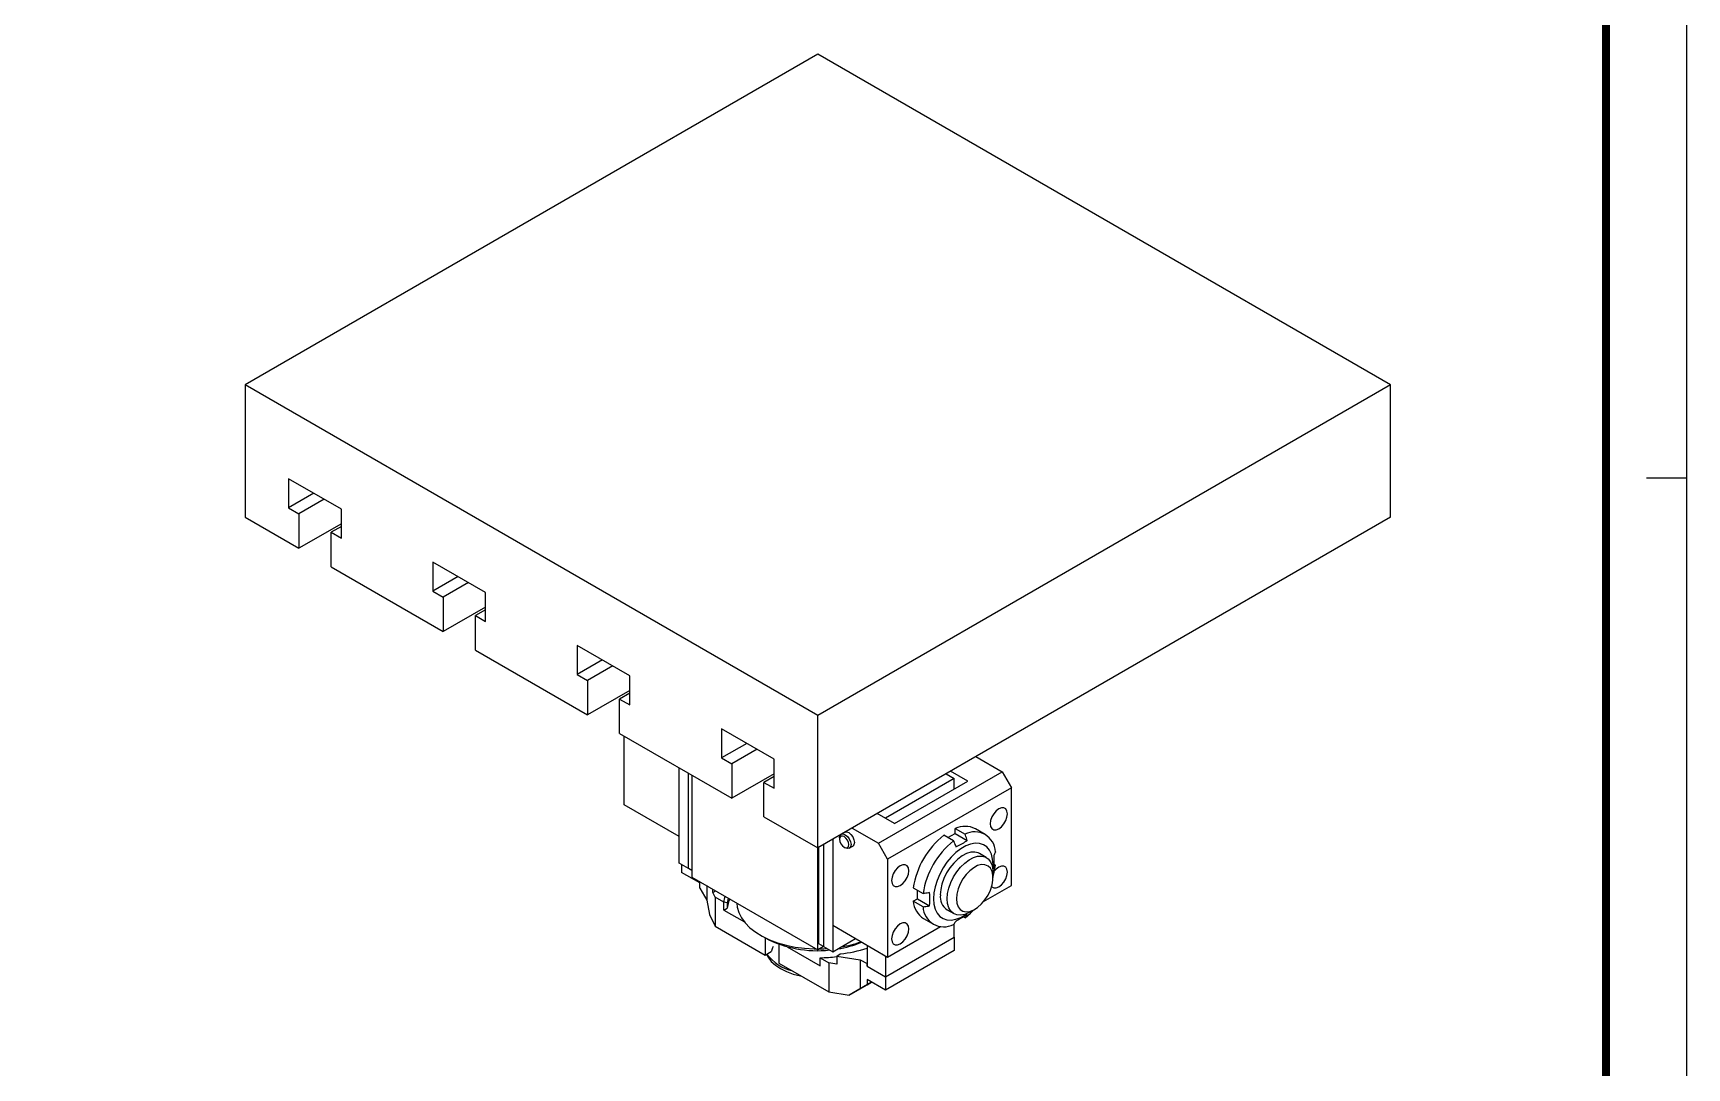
# Model space of a CAD drawing. Extents: x 0 to 2102, y 0 to 1485.
# Drawn here: x 1592 to 2102, y 561 to 880 of the extents above; entities that cross this region are included whole.
import ezdxf

# ---------------------------------------------------------------- set-up
doc = ezdxf.new("R2010")
doc.units = 0
doc.header["$LTSCALE"] = 10
doc.header["$MEASUREMENT"] = 0
doc.layers.get('0').update_dxf_attribs({"linetype": 'CONTINUOUS'})
doc.layers.add('FI', color=1, linetype='CONTINUOUS')

# ---------------------------------------------------------------- blocks, each defined once
blk = doc.blocks.new('A1G')
blk.add_lwpolyline([(0, 0), (841, 0), (841, 594), (0, 594)], close=True)
at = {"const_width": 1}
blk.add_lwpolyline([(25, 10), (831, 10), (831, 584), (25, 584)], close=True, dxfattribs=at)
blk.add_lwpolyline([(841, 297), (836, 297)])

msp = doc.modelspace()

# ---------------------------------------------------------------- linework, layer by layer
at = {"layer": 'FI'}
for p, q in [((1834.19, 873.33), (1657.42, 771.28)), ((2010.97, 771.28), (1834.19, 873.33)), ((1834.19, 669.23), (1657.42, 771.28)), ((1657.42, 771.28), (1657.42, 730.45)), ((2010.97, 771.28), (1834.19, 669.23)), ((2010.97, 730.45), (2010.97, 771.28)), ((1687.12, 732.91), (1670.85, 742.3)), ((1670.85, 742.3), (1670.85, 733.31)), ((1678.63, 737.81), (1670.85, 733.31)), ((1681.81, 735.97), (1674.03, 731.48)), ((1657.42, 730.45), (1674.03, 720.86)), ((1670.85, 733.31), (1674.03, 731.48)), ((1674.03, 731.48), (1674.03, 720.86)), ((1687.12, 723.93), (1687.12, 732.91)), ((2010.97, 730.45), (1834.19, 628.4)), ((1687.12, 728.41), (1674.03, 720.86)), ((1687.12, 727.6), (1683.93, 725.76)), ((1683.93, 715.15), (1683.93, 725.76)), ((1683.93, 725.76), (1687.12, 723.93)), ((1683.93, 715.15), (1718.58, 695.15)), ((1731.66, 707.19), (1715.4, 716.58)), ((1715.4, 716.58), (1715.4, 707.6)), ((1723.18, 712.09), (1715.4, 707.6)), ((1726.36, 710.25), (1718.58, 705.76)), ((1715.4, 707.6), (1718.58, 705.76)), ((1718.58, 705.76), (1718.58, 695.15)), ((1731.66, 698.21), (1731.66, 707.19)), ((1731.66, 702.7), (1718.58, 695.15)), ((1731.66, 701.88), (1728.48, 700.05)), ((1728.48, 689.43), (1728.48, 700.05)), ((1728.48, 700.05), (1731.66, 698.21)), ((1728.48, 689.43), (1763.13, 669.43)), ((1776.21, 681.47), (1759.95, 690.86)), ((1759.95, 690.86), (1759.95, 681.88)), ((1767.73, 686.37), (1759.95, 681.88)), ((1770.91, 684.53), (1763.13, 680.04)), ((1759.95, 681.88), (1763.13, 680.04)), ((1763.13, 680.04), (1763.13, 669.43)), ((1776.21, 672.49), (1776.21, 681.47)), ((1776.21, 676.98), (1763.13, 669.43)), ((1776.21, 676.17), (1773.03, 674.33)), ((1773.03, 663.71), (1773.03, 674.33)), ((1773.03, 674.33), (1776.21, 672.49)), ((1834.19, 628.4), (1834.19, 669.23)), ((1773.03, 663.71), (1807.68, 643.71)), ((1820.76, 655.76), (1804.5, 665.15)), ((1804.5, 665.15), (1804.5, 656.16)), ((1774.44, 641.65), (1774.44, 662.9)), ((1812.28, 660.65), (1804.5, 656.16)), ((1815.46, 658.82), (1807.68, 654.33)), ((1804.5, 656.16), (1807.68, 654.33)), ((1807.68, 654.33), (1807.68, 643.71)), ((1820.76, 646.77), (1820.76, 655.76)), ((1882.98, 656.56), (1891.12, 651.86)), ((1791.41, 631.86), (1791.41, 653.1)), ((1791.41, 623.69), (1791.41, 653.1)), ((1794.24, 622.06), (1794.24, 651.47)), ((1795.3, 650.86), (1795.3, 619.41)), ((1820.76, 651.26), (1807.68, 643.71)), ((1820.76, 650.45), (1817.58, 648.61)), ((1817.58, 638), (1817.58, 648.61)), ((1817.58, 648.61), (1820.76, 646.77)), ((1852.93, 629.82), (1891.12, 651.86)), ((1876.27, 649.82), (1855.05, 637.58)), ((1857.88, 635.94), (1880.51, 649.01)), ((1873.78, 651.26), (1876.27, 649.82)), ((1880.51, 649.01), (1875.2, 652.07)), ((1876.27, 646.56), (1876.27, 649.82)), ((1891.12, 651.86), (1893.95, 646.97)), ((1893.95, 646.97), (1855.76, 624.92)), ((1893.95, 616.75), (1893.95, 646.97)), ((1791.41, 631.86), (1774.44, 641.65)), ((1857.88, 635.94), (1852.57, 639.01)), ((1817.58, 638), (1834.19, 628.4)), ((1844.79, 634.52), (1852.93, 629.82)), ((1876.62, 634.35), (1879.64, 632.61)), ((1876.62, 632.88), (1876.62, 634.35)), ((1885.87, 632.54), (1882.85, 634.29)), ((1834.19, 596.95), (1834.19, 628.4)), ((1834.55, 598.79), (1834.55, 628.61)), ((1835.96, 629.42), (1835.96, 597.97)), ((1838.79, 631.06), (1838.79, 604.51)), ((1838.79, 631.06), (1838.79, 596.34)), ((1840.91, 631.45), (1840.91, 631.05)), ((1842.33, 628.6), (1842.68, 628.39)), ((1843.93, 628.27), (1844.99, 628.88)), ((1855.76, 624.92), (1852.93, 629.82)), ((1876.1, 630.57), (1873.09, 632.31)), ((1874.36, 631.58), (1876.62, 632.88)), ((1876.62, 632.88), (1880.36, 630.72)), ((1794.24, 622.06), (1791.41, 623.69)), ((1792.12, 623.28), (1792.12, 620.83)), ((1855.76, 624.92), (1855.76, 594.71)), ((1886.22, 625.42), (1884.1, 626.64)), ((1888.51, 623.41), (1889.05, 623.1)), ((1797.78, 617.57), (1792.12, 620.83)), ((1795.3, 621.45), (1794.24, 622.06)), ((1795.3, 619.41), (1834.19, 596.95)), ((1888.29, 619.21), (1888.29, 620.84)), ((1797.78, 615.93), (1797.78, 617.57)), ((1797.78, 615.93), (1799.9, 612.26)), ((1799.9, 616.75), (1799.9, 612.26)), ((1801.84, 614.61), (1801.84, 615.63)), ((1801.84, 614.61), (1802.73, 615.12)), ((1802.49, 613.22), (1801.84, 614.61)), ((1802.49, 613.22), (1802.49, 604.23)), ((1805.2, 611.65), (1802.49, 613.22)), ((1806.53, 612.92), (1806.25, 611.44)), ((1863.68, 616.02), (1866.7, 614.28)), ((1863.68, 611.94), (1864.95, 612.67)), ((1864.95, 612.67), (1864.95, 615.28)), ((1864.95, 612.67), (1868.7, 610.51)), ((1885.37, 611.8), (1893.95, 616.75)), ((1799.9, 612.26), (1800.8, 607.88)), ((1800.8, 607.88), (1802.49, 604.23)), ((1805.2, 609.2), (1805.2, 611.65)), ((1806.25, 611.44), (1805.2, 611.65)), ((1805.2, 609.2), (1806.25, 609.8)), ((1805.2, 609.2), (1811.55, 605.54)), ((1806.25, 611.44), (1806.25, 609.8)), ((1866.7, 610.2), (1863.68, 611.94)), ((1874.1, 609.32), (1876.22, 608.1)), ((1881.22, 608.59), (1882.63, 609.41)), ((1802.49, 604.23), (1817.93, 595.32)), ((1838.79, 604.51), (1855.76, 594.71)), ((1855.76, 594.71), (1872.07, 604.12)), ((1866.85, 606.57), (1869.87, 604.83)), ((1876.27, 600.83), (1876.27, 605)), ((1879.64, 606.8), (1879.12, 607.1)), ((1816.51, 601.44), (1817.93, 600.63)), ((1817.93, 600.63), (1817.93, 595.32)), ((1822.17, 598.7), (1822.17, 592.87)), ((1824.77, 597.9), (1834.9, 592.05)), ((1835.96, 597.97), (1834.19, 596.95)), ((1835.96, 597.97), (1834.55, 598.79)), ((1835.96, 597.97), (1838.79, 596.34)), ((1838.79, 596.34), (1845.86, 600.42)), ((1849.4, 598.38), (1849.4, 591.85)), ((1855.05, 588.58), (1876.27, 600.83)), ((1876.27, 600.83), (1876.27, 596.75)), ((1817.93, 595.32), (1819.8, 596.4)), ((1822.17, 592.87), (1837.62, 583.95)), ((1834.9, 594.5), (1837.62, 592.94)), ((1834.9, 592.05), (1834.9, 594.5)), ((1837.62, 592.94), (1837.62, 583.95)), ((1840.03, 592.56), (1837.62, 592.94)), ((1840.03, 595.01), (1841.14, 595.66)), ((1840.03, 595.01), (1847.28, 593.89)), ((1840.03, 595.01), (1840.03, 592.56)), ((1847.28, 593.89), (1849.4, 592.67)), ((1847.28, 593.89), (1847.28, 584.91)), ((1849.4, 591.85), (1849.4, 592.67)), ((1876.27, 596.75), (1855.05, 584.5)), ((1855.05, 595.12), (1855.05, 588.58)), ((1849.4, 591.85), (1855.05, 588.58)), ((1855.05, 584.5), (1849.4, 587.77)), ((1849.4, 587.77), (1849.4, 586.13)), ((1855.05, 588.58), (1855.05, 584.5)), ((1837.62, 583.95), (1843.93, 582.98)), ((1850.81, 586.95), (1843.93, 582.98)), ((1843.93, 582.98), (1847.28, 584.91)), ((1847.28, 584.91), (1849.4, 586.13)), ((1849.4, 586.13), (1850.81, 586.95))]:
    msp.add_line(p, q, dxfattribs=at)
at = {"layer": 'FI', "flags": 128}
for points in [[(1892.71, 638.9), (1892.58, 639.77), (1892.2, 640.41), (1891.61, 640.75), (1890.88, 640.76), (1890.06, 640.43), (1889.24, 639.81), (1888.5, 638.95), (1887.91, 637.93), (1887.53, 636.86), (1887.4, 635.84), (1887.53, 634.97), (1887.91, 634.33), (1888.5, 633.99), (1889.24, 633.99), (1890.06, 634.31), (1890.88, 634.93), (1891.61, 635.79), (1892.2, 636.81), (1892.58, 637.88), (1892.71, 638.9)], [(1842.64, 633.28), (1843.06, 633.32), (1843.74, 633.09)], [(1843.74, 633.09), (1844.42, 632.54), (1844.99, 631.77), (1845.37, 630.88), (1845.51, 630.03), (1845.37, 629.32), (1844.99, 628.88), (1844.99, 628.88)], [(1840.91, 631.45), (1841.05, 632.16), (1841.3, 632.51)], [(1843.74, 629.41), (1843.63, 630.1), (1843.33, 630.81), (1842.87, 631.43), (1842.33, 631.86), (1841.79, 632.05), (1841.33, 631.96), (1841.02, 631.61), (1840.91, 631.05), (1841.02, 630.36), (1841.33, 629.65), (1841.79, 629.03), (1842.33, 628.6), (1842.87, 628.41), (1843.33, 628.5), (1843.63, 628.85), (1843.74, 629.41)], [(1841.58, 632.66), (1842, 632.71), (1842.68, 632.47), (1843.36, 631.93), (1843.93, 631.16), (1844.31, 630.27), (1844.45, 629.41)], [(1844.45, 629.41), (1844.31, 628.71), (1843.93, 628.27), (1843.36, 628.16), (1842.68, 628.39), (1842.68, 628.39)], [(1888.22, 621.94), (1888.29, 623.29), (1888.16, 624.96), (1887.79, 626.45), (1887.18, 627.7), (1886.35, 628.69), (1885.32, 629.38), (1884.12, 629.77), (1882.79, 629.83), (1881.35, 629.57), (1879.85, 629), (1878.34, 628.12), (1876.84, 626.97), (1875.4, 625.57), (1874.07, 623.96), (1872.87, 622.2), (1871.84, 620.31), (1871.01, 618.37), (1870.4, 616.41), (1870.03, 614.49), (1869.9, 612.67), (1869.9, 612.67)], [(1862.3, 621.35), (1862.17, 622.22), (1861.8, 622.86), (1861.21, 623.2), (1860.47, 623.2), (1859.65, 622.88), (1858.83, 622.26), (1858.09, 621.4), (1857.51, 620.38), (1857.13, 619.31), (1857, 618.29), (1857.13, 617.42), (1857.51, 616.78), (1858.09, 616.44), (1858.83, 616.43), (1859.65, 616.76), (1860.47, 617.38), (1861.21, 618.24), (1861.8, 619.26), (1862.17, 620.33), (1862.3, 621.35)], [(1884.1, 626.64), (1883.73, 626.82), (1882.63, 627.09), (1881.41, 627.03), (1880.1, 626.64), (1878.76, 625.94), (1877.43, 624.95), (1876.16, 623.71), (1874.99, 622.26), (1873.98, 620.66), (1873.15, 618.96), (1872.53, 617.23), (1872.15, 615.52), (1872.02, 613.9)], [(1874.15, 612.67), (1874.27, 614.29), (1874.65, 616), (1875.27, 617.74), (1876.1, 619.44), (1877.12, 621.04), (1878.28, 622.49), (1879.55, 623.73), (1880.88, 624.72), (1882.22, 625.42), (1883.53, 625.81), (1884.75, 625.87), (1885.85, 625.6), (1886.78, 625.01), (1887.5, 624.13), (1888, 622.97), (1888.26, 621.6), (1888.29, 620.84)], [(1876.97, 612.67), (1877.11, 611.35), (1877.5, 610.23), (1878.13, 609.39), (1878.97, 608.85), (1879.98, 608.64), (1881.12, 608.77), (1882.33, 609.24), (1883.55, 610.02), (1884.73, 611.08), (1885.81, 612.37), (1886.74, 613.82), (1887.48, 615.37), (1887.99, 616.95), (1888.26, 618.48), (1888.26, 619.89), (1887.99, 621.12), (1887.48, 622.11), (1886.74, 622.8), (1885.81, 623.18), (1884.73, 623.22), (1883.55, 622.91), (1882.33, 622.29), (1881.12, 621.36), (1879.98, 620.18), (1878.97, 618.8), (1878.13, 617.29), (1877.5, 615.72), (1877.11, 614.15), (1876.97, 612.67)], [(1888.29, 619.6), (1888.63, 620.86), (1889.05, 623.1)], [(1887.85, 616.43), (1887.91, 616.37), (1888.5, 616.03), (1889.24, 616.02), (1890.06, 616.35), (1890.88, 616.97), (1891.61, 617.83), (1892.2, 618.85), (1892.58, 619.92), (1892.71, 620.94)], [(1892.71, 620.94), (1892.58, 621.81), (1892.2, 622.45), (1891.61, 622.78), (1890.88, 622.79), (1890.06, 622.47), (1889.24, 621.85), (1888.73, 621.3)], [(1869.9, 612.67), (1870.03, 611), (1870.4, 609.51), (1871.01, 608.26), (1871.84, 607.27), (1872.87, 606.58), (1874.07, 606.19), (1875.4, 606.13), (1876.84, 606.39), (1878.34, 606.96), (1879.85, 607.84), (1880.23, 608.1)], [(1881.22, 608.59), (1880.88, 608.41), (1879.55, 607.86), (1878.28, 607.63), (1877.12, 607.74), (1876.1, 608.17), (1875.27, 608.91), (1874.65, 609.93), (1874.27, 611.2), (1874.15, 612.67)], [(1807, 612.65), (1806.66, 611.73), (1806.25, 609.8)], [(1809.2, 611.38), (1809.33, 610.15), (1809.81, 608.47), (1810.63, 606.82), (1811.79, 605.25), (1813.25, 603.76), (1815.02, 602.39), (1817.05, 601.15), (1819.32, 600.05), (1821.8, 599.11), (1824.46, 598.36), (1827.25, 597.78), (1830.14, 597.41), (1833.08, 597.23), (1833.74, 597.22)], [(1879.64, 606.8), (1881.37, 608.28), (1882.29, 609.21)], [(1862.3, 603.39), (1862.17, 604.26), (1861.8, 604.89), (1861.21, 605.23), (1860.47, 605.24), (1859.65, 604.92), (1858.83, 604.29), (1858.09, 603.43), (1857.51, 602.42), (1857.13, 601.35), (1857, 600.32), (1857.13, 599.45), (1857.51, 598.82), (1858.09, 598.48), (1858.83, 598.47), (1859.65, 598.79), (1860.47, 599.42), (1861.21, 600.28), (1861.8, 601.29), (1862.17, 602.36), (1862.3, 603.39)], [(1818.39, 595.58), (1818.86, 594.67), (1819.83, 593.38), (1821.12, 592.2), (1822.7, 591.13), (1824.54, 590.22), (1826.6, 589.47), (1828.83, 588.91), (1829.13, 588.85)], [(1834.65, 597.22), (1836.05, 597.26), (1837.11, 597.31)]]:
    msp.add_lwpolyline(points, dxfattribs=at)
at = {"layer": 'FI'}
for centre, radius, start, end in [((1879.67, 627.92), 7.12, 63.4213, 115.3299), ((1882.61, 626.89), 6.45, 2.5656, 117.4236), ((1889.06, 612.23), 25.67, 128.4987, 171.5013), ((1892.08, 610.48), 25.67, 128.4987, 171.5013), ((1815.09, 611.22), 9.9, 166.4647, 177.5231), ((1876.81, 613.31), 4.82, 172.9363, 235.7515), ((1870.55, 612.39), 6.89, 183.7312, 237.5149), ((1873.13, 610.48), 6.45, 182.5655, 297.4237), ((1833.95, 631.22), 34.54, 242.3592, 276.4281), ((1835.31, 629.54), 32.71, 278.7779, 292.4434), ((1835.15, 643.54), 48.25, 277.1293, 287.1696), ((1835.36, 633.23), 35.91, 279.5956, 289.8398), ((1829.73, 604.13), 14.11, 217.0428, 256.5469), ((1834.22, 643.98), 49.48, 270.7881, 276.737)]:
    msp.add_arc(centre, radius, start, end, dxfattribs=at)
for points, knots in [([(1876.1, 630.57), (1876.14, 630.48), (1876.38, 629.85), (1876.62, 629.22), (1876.83, 628.68)], [0, 0, 0, 0, 0.146043, 1, 1, 1, 1]), ([(1876.83, 628.68), (1877.93, 629.24), (1879.17, 629.89), (1880.24, 630.63), (1880.36, 630.72)], [0, 0, 0, 0, 0.877881, 1, 1, 1, 1]), ([(1880.36, 630.72), (1880.16, 631.26), (1879.92, 631.89), (1879.67, 632.52), (1879.64, 632.61)], [0, 0, 0, 0, 0.853957, 1, 1, 1, 1]), ([(1889.05, 627.18), (1889.02, 627.12), (1888.84, 626.74), (1888.65, 626.35), (1888.5, 626.02)], [0, 0, 0, 0, 0.146035, 1, 1, 1, 1]), ([(1888.5, 626.02), (1888.51, 625.85), (1888.62, 624.43), (1888.56, 623.11), (1888.5, 621.94)], [0, 0, 0, 0, 0.122119, 1, 1, 1, 1]), ([(1888.5, 621.94), (1888.65, 622.27), (1888.84, 622.66), (1889.02, 623.04), (1889.05, 623.1)], [0, 0, 0, 0, 0.853965, 1, 1, 1, 1]), ([(1868.7, 614.59), (1868.57, 614.58), (1867.91, 614.47), (1867.24, 614.36), (1866.7, 614.28)], [0, 0, 0, 0, 0.184299, 1, 1, 1, 1]), ([(1868.7, 610.51), (1868.76, 611.68), (1868.82, 613), (1868.71, 614.42), (1868.7, 614.59)], [0, 0, 0, 0, 0.877881, 1, 1, 1, 1]), ([(1866.7, 610.2), (1867.24, 610.28), (1867.91, 610.39), (1868.57, 610.49), (1868.7, 610.51)], [0, 0, 0, 0, 0.815701, 1, 1, 1, 1]), ([(1880.36, 607.86), (1880.24, 607.77), (1879.17, 607.02), (1877.93, 606.38), (1876.83, 605.82)], [0, 0, 0, 0, 0.122119, 1, 1, 1, 1]), ([(1879.64, 606.8), (1879.84, 607.09), (1880.08, 607.44), (1880.32, 607.79), (1880.36, 607.86)], [0, 0, 0, 0, 0.815697, 1, 1, 1, 1]), ([(1876.83, 605.82), (1876.78, 605.75), (1876.54, 605.4), (1876.3, 605.05), (1876.1, 604.76)], [0, 0, 0, 0, 0.184303, 1, 1, 1, 1]), ([(1820.4, 597.93), (1820.22, 597.48), (1820.02, 596.96), (1819.82, 596.45), (1819.8, 596.4)], [0, 0, 0, 0, 0.896148, 1, 1, 1, 1])]:
    msp.add_open_spline(points, degree=3, knots=knots, dxfattribs=at)

# ---------------------------------------------------------------- block references
at = {"xscale": 2.5, "yscale": 2.5, "zscale": 2.5}
msp.add_blockref('A1G', (0, 0), dxfattribs=at)

doc.saveas('drawing.dxf')
